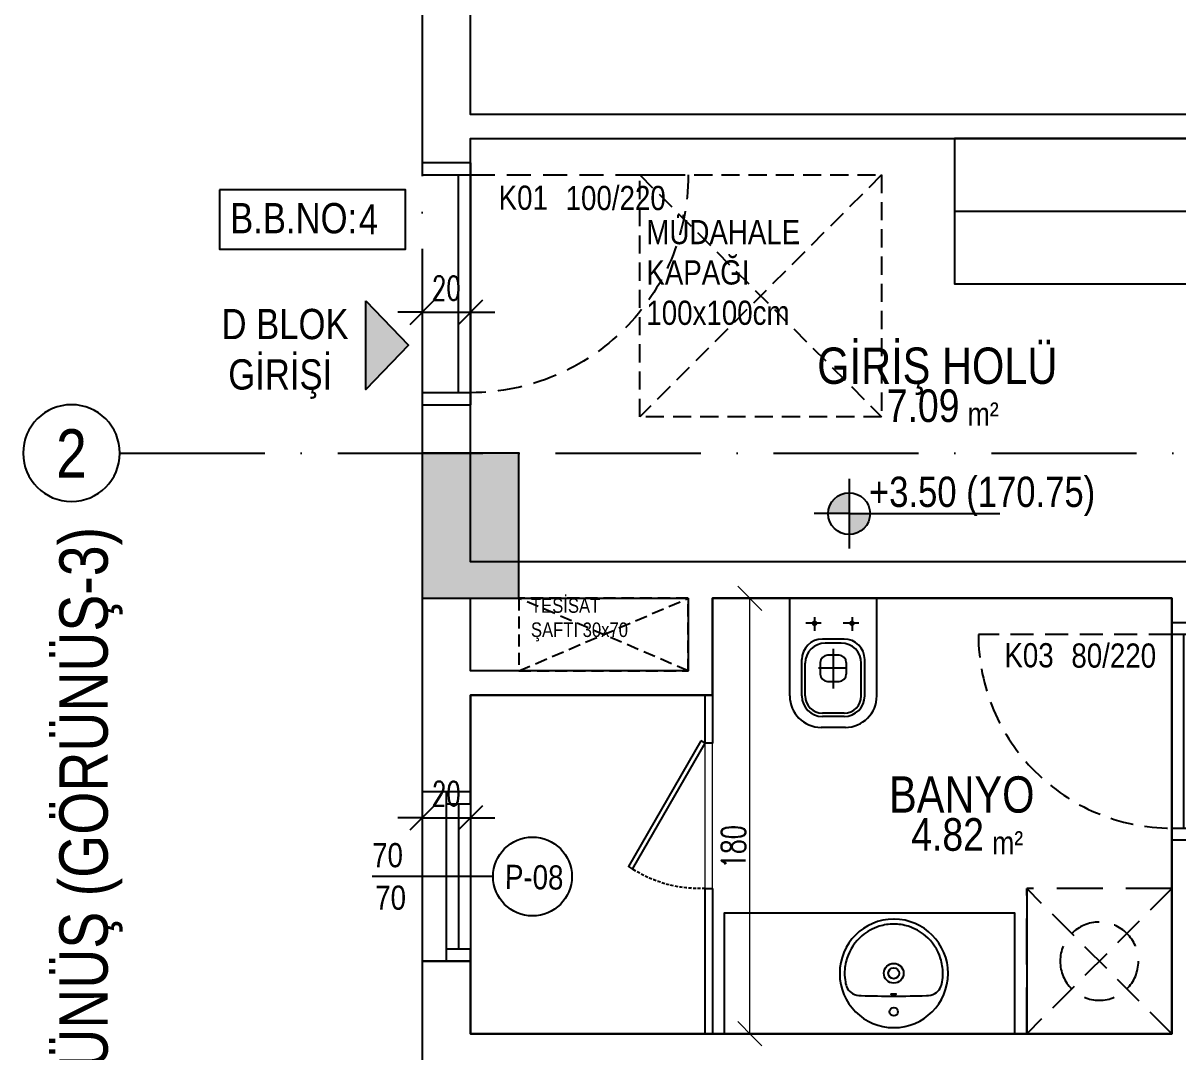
# Model space of a CAD drawing. Header units: millimetres. Extents: x 82776 to 137242, y 11666 to 27998.
# Drawn here: x 98864.1 to 99341.6, y 13625.9 to 14051.1 of the extents above; entities that cross this region are included whole.
import ezdxf
from ezdxf.enums import TextEntityAlignment as Align
from ezdxf.xclip import XClip

# ---------------------------------------------------------------- set-up
doc = ezdxf.new("R2010")
doc.units = ezdxf.units.MM
doc.header["$XCLIPFRAME"] = 0
for name, pattern in [('( Hidden )', [0.375, 0.25, -0.125]), ('ACAD_ISO10W100', [18, 12, -3, 0, -3]), ('GC5102G0200$0$HIDDEN', [9.524999999999995, 6.349999999999998, -3.174999999999998]), ('HIDDEN', [9.524999999999999, 6.349999999999999, -3.174999999999999])]:
    doc.linetypes.add(name, pattern=pattern)
doc.layers.add('0_IFC_Area', color=100, linetype='Continuous', plot=False)
for name, color, linetype in [('0_IFC_BB_No', 212, 'Continuous'), ('0_IFC_Dimension_Interior_Horizontal_50', 253, 'Continuous'), ('0_IFC_Door_Text', 11, 'Continuous'), ('0_IFC_Elevation_5', 252, 'Continuous'), ('0_IFC_Grid', 14, 'ACAD_ISO10W100'), ('0_IFC_Grid_Text_100', 14, 'Continuous'), ('0_IFC_Hatch_Structure', 251, 'Continuous'), ('0_IFC_Notation_Level_200', 160, 'Continuous'), ('0_IFC_Notation_Section_50', 10, 'Continuous'), ('0_IFC_Room_Text(No)_50', 12, 'Continuous'), ('0_IFC_Text_Explanation_200', 231, 'Continuous'), ('0_IFC_Text_Explanation_50', 231, 'Continuous'), ('0_IFC_Window_Text', 60, 'Continuous'), ('1_IFC_Concrete_Section', 50, 'Continuous'), ('1_IFC_Door', 83, 'Continuous'), ('2_IFC_Wall', 130, 'Continuous'), ('3_IFC_Window', 136, 'Continuous'), ('5_IFC_Mechanical_Shaft', 132, 'Continuous'), ('6_IFC_Furniture', 35, 'Continuous'), ('6_IFC_Furniture_WC', 64, 'Continuous'), ('6_IFC_Furniture_Wetspace', 64, 'Continuous')]:
    doc.layers.add(name, color=color, linetype=linetype)
doc.layers.add('0_IFC_Dimension_Interior_Vertical_50', color=253, linetype='Continuous', lineweight=0)
doc.styles.add('ARIAL-NARROW', font='ARIALN.TTF')
doc.styles.add('IFC_TEXT', font='ARIALN.TTF')
doc.styles.add('IFC_TEXT_DIM', font='romans.shx', dxfattribs={"width": 0.7})
doc.dimstyles.new('IFC_Dim50', dxfattribs={"dimtxt": 10, "dimasz": 10, "dimexe": 0.00125, "dimexo": 0.000625, "dimgap": 5, "dimtad": 1, "dimdec": 4, "dimrnd": 0.5, "dimzin": 9, "dimtxsty": 'IFC_TEXT_DIM', "dimblk": 'OBLIQUE', "dimcen": -2.5, "dimclrd": 256, "dimclre": 256, "dimclrt": 256, "dimazin": 0, "dimtfac": 1, "dimtdec": 4, "dimtix": 1, "dimtmove": 1, "dimatfit": 3, "dimfxl": 5, "dimfxlon": 1, "dimtfillclr": 256, "dimlwd": -1, "dimlwe": 5, "dimarcsym": 0})

# ---------------------------------------------------------------- blocks, each defined once
blk = doc.blocks.new('E-F_STR')
at = {"layer": '0_IFC_Hatch_Structure', "transparency": 33554687}
h = blk.add_hatch(dxfattribs=at)
h.set_pattern_fill('ANSI33', color=256, angle=89.99999999999999)
h.set_pattern_definition([(135, (-98472.60825975898, -14205.34248186204), (-4.490128060534577, -4.490128060534575), []), (135, (-98472.60825975898, -14200.85235186204), (-4.490128060534577, -4.490128060534575), [3.174999999999999, -1.587499999999999])])
h.paths.add_polyline_path([(1769.999999997933, 0), (1729.999999998399, 3.856258e-10), (1729.999999998967, 60.00000000038562), (1769.999999998967, 60)])
h.paths.add_polyline_path([(914.9999999983993, 40.00000000038562), (914.999999998472, 3.856258e-10), (854.999999998472, 9.658834e-10), (854.9999999983993, 40.00000000119871)])
h.paths.add_polyline_path([(0, 0), (39.99999999953434, 3.856258e-10), (39.99999999896682, 60.00000000038562), (-1.033186e-09, 60)])
h.paths.add_polyline_path([(0, 690), (39.99999999953434, 690.0000000003856), (39.99999999896682, 750.0000000003856), (-1.033186e-09, 750)])
h.paths.add_polyline_path([(0, 1170), (39.99999999953434, 1170.000000000385), (39.99999999896682, 1230.000000000386), (-1.033186e-09, 1230)])
h.paths.add_polyline_path([(855.0025000418536, 1189.99750009528), (855.0025000422319, 1229.99750009528), (915.0025000424648, 1229.997500094712), (915.0025000416208, 1189.997500094712)])
h.paths.add_polyline_path([(915.0000000250583, 750.000000088923), (915.0000000246654, 710.0000000889231), (855.0000000244326, 710.0000000894761), (855.0000000252913, 750.000000089476)])
h.paths.add_polyline_path([(1769.999999997933, 690), (1729.999999998399, 690.0000000003856), (1729.999999998967, 750.0000000003856), (1769.999999998967, 750)])
h.paths.add_polyline_path([(1769.999999997933, 1170), (1729.999999998399, 1170.000000000385), (1729.999999998967, 1230.000000000386), (1769.999999998967, 1230)])
at = {"layer": '1_IFC_Concrete_Section'}
blk.add_lwpolyline([(0, 690), (39.99999999953434, 690.0000000003856), (39.99999999896682, 750.0000000003856), (-1.033186e-09, 750)], close=True, dxfattribs=at)
blk = doc.blocks.new('E-F_K1_SAFT')
at = {"layer": '0_IFC_Elevation_5', "linetype": '( Hidden )', "ltscale": 30}
for points in [[(59.9999707716779, 305.0004542544484), (159.9999999559513, 205)], [(159.9999999559513, 305.0004542544484), (59.99999995595135, 205)]]:
    blk.add_lwpolyline(points, dxfattribs=at)
blk.add_lwpolyline([(59.99999995595135, 305.0004542544484), (159.9999999559513, 305.0004542544484), (159.9999999559513, 205), (59.99999995595135, 205)], close=True, dxfattribs=at)
at = {"layer": '5_IFC_Mechanical_Shaft', "linetype": '( Hidden )', "ltscale": 20, "transparency": 33554687}
blk.add_lwpolyline([(9.999999955529347, 100.0000000204236), (79.9999999563297, 100.0000000202308), (79.9999999563297, 130.0000000202308), (9.999999955529347, 130.0000000204236)], close=True, dxfattribs=at)
for points in [[(9.999999955529347, 100.0000000204236), (79.9999999563297, 130.0000000202308)], [(79.9999999563297, 100.0000000202308), (9.999999955529347, 130.0000000204236)]]:
    blk.add_lwpolyline(points, dxfattribs=at)
at = {"layer": '0_IFC_Elevation_5', "linetype": '( Hidden )', "ltscale": 30, "insert": (62.69948645734984, 286.3417870774865, -43681.60095214843), "char_height": 10, "attachment_point": 1, "rotation": 0.01424103809453122, "style": 'IFC_TEXT'}
blk.add_mtext_dynamic_manual_height_columns('MÜDAHALE KAPAĞI\\P100x100cm', width=100.4299185024903, gutter_width=12.5, heights=[0], dxfattribs=at)
at = {"layer": '0_IFC_Text_Explanation_50', "insert": (15.00001227237226, 130.0000000204236), "char_height": 5.999999999999998, "attachment_point": 1, "rotation": 359.9797424267945, "style": 'IFC_TEXT'}
blk.add_mtext_dynamic_manual_height_columns('\\pxql;TESİSAT \\P\\pq*;ŞAFTI 30x70', width=93.3310443196096, gutter_width=12.5, heights=[0], dxfattribs=at)
blk = doc.blocks.new('E-F_KESIT YERLERI')
at = {"layer": '0_IFC_Notation_Section_50', "transparency": 33554687, "insert": (-1266.35625851553, 335.2800385198607), "char_height": 20, "attachment_point": 1, "rotation": 89.99999999999474, "style": 'IFC_TEXT'}
blk.add_mtext_dynamic_manual_height_columns('ARKA GÖRÜNÜŞ (GÖRÜNÜŞ-3)', width=439.5235451016922, gutter_width=12.5, heights=[0], dxfattribs=at)
blk = doc.blocks.new('*U353')
at = {"layer": '0_IFC_Hatch_Structure'}
blk.add_lwpolyline([(0, 0), (100, 0)], dxfattribs=at)
at = {"layer": '1_IFC_Door', "extrusion": (1.1935997e-08, 2.36734716e-08, 0.9999999999999998)}
blk.add_lwpolyline([(5.000000000012651, 20.0000000000682), (5, 0), (0, 0), (1.26509e-11, 20.00000000006821)], close=True, dxfattribs=at)
for points in [[(95.00000000000001, 0), (95.00000000001266, 20.00000000006821), (100.0000000000126, 20.00000000006821), (100, 0), (95.00000000000001, 0)], [(95.00000000000001, 5.000000000000001), (5.000000000000001, 5.000000000000001), (5, 0), (95.00000000000001, 0)]]:
    blk.add_lwpolyline(points, dxfattribs=at)
at = {"layer": '1_IFC_Door', "linetype": '( Hidden )', "ltscale": 40, "extrusion": (1.1935997e-08, 2.36734716e-08, 0.9999999999999998)}
blk.add_lwpolyline([(5, 0), (5.000000000036354, -90.00000000001458)], dxfattribs=at)
blk.add_arc((5.000000000008211, -1.29405e-11, -0.0012974545411258), 90.00000000000006, 270, 0, dxfattribs=at)
blk = doc.blocks.new('*U1504')
at = {"layer": '0_IFC_Hatch_Structure'}
blk.add_lwpolyline([(0, 0), (-90, 0)], dxfattribs=at)
at = {"layer": '1_IFC_Door', "linetype": 'GC5102G0200$0$HIDDEN', "ltscale": 1.5}
blk.add_lwpolyline([(-5, 0), (-5, 80)], dxfattribs=at)
at = {"layer": '1_IFC_Door'}
for points in [[(-85, 0), (-85, -10), (-90, -10), (-90, 0), (-85, 0)], [(-85, -5), (-5, -5), (-5, 0), (-85, 0)]]:
    blk.add_lwpolyline(points, dxfattribs=at)
blk.add_lwpolyline([(-5, -10), (-5, 0), (0, 0), (0, -10)], close=True, dxfattribs=at)
at = {"layer": '1_IFC_Door', "linetype": 'GC5102G0200$0$HIDDEN', "ltscale": 1.5}
blk.add_arc((-5, 0), 80, 90, 180, dxfattribs=at)
blk = doc.blocks.new('*U346')
blk.add_wipeout([(6.249720740925113e-09, 125.04179601463838), (1.8393109257885953e-09, -14.958204015433651), (100.0000000018102, -14.958204022152131), (100.00000000624969, 125.04179602693148)]).dxf.layer = '6_IFC_Furniture_WC'
at = {"layer": '6_IFC_Furniture_WC', "color": 252, "lineweight": 0, "true_color": 0x939598}
blk.add_lwpolyline([(100.0000000018101, -14.95820400313276), (1.8393109e-09, -14.95820401542912), (6.2460032e-09, 125.0417960146426), (100.000000006246, 125.0417960269389)], close=True, dxfattribs=at)
at = {"layer": '6_IFC_Furniture_WC'}
for points in [[(100.0000000003055, 65.00000001260196), (99.99999999438619, 125.041796026677), (96.99999999507014, 125.0417960267789), (97.00000000066935, 65.00000001239823)], [(95.2679491931485, 4.000000012540112), (65.2679491931485, 55.96152423960666), (67.00000000243014, 56.96152424046522), (97.00000000065481, 5.000000012394593)], [(100.0000000018101, -14.95820400313276), (99.99999999997085, 5.000000012296368), (97.00000000065481, 5.000000012398231), (97.00000000217398, -14.95820400333648)]]:
    blk.add_lwpolyline(points, close=True, dxfattribs=at)
at = {"layer": '6_IFC_Furniture_WC', "color": 252, "lineweight": 0, "true_color": 0x939598}
blk.add_lwpolyline([(97.0000000004277, 65.00000001241509), (97.0000000004277, 5.0000000123473)], dxfattribs=at)
at = {"layer": '6_IFC_Furniture_WC', "linetype": '( Hidden )', "ltscale": 5}
blk.add_arc((94.60040865071637, 13.95539684855248), 51.10097406901186, 87.30852421577877, 122.6914757824063, dxfattribs=at)
blk = doc.blocks.new('*U347')
blk.add_wipeout([(-50, 0), (-50, -49.99999999999994), (70.0000000182918, -49.99999999999994), (70.0000000182918, 0)]).dxf.layer = '6_IFC_Furniture_WC'
at = {"layer": '6_IFC_Furniture_WC'}
blk.add_lwpolyline([(-50, 0), (70.00000001829189, 0), (70.00000001829189, -50), (-50, -50)], close=True, dxfattribs=at)
blk.add_wipeout([(22.35309003443928, -24.93939379509542), (21.92266916384735, -29.310936145991683), (20.647936849334453, -33.51458957816914), (18.577849137247853, -37.388912940485305), (15.791907667909996, -40.785112990680275), (12.397106418127514, -43.57275879422062), (8.523822601556905, -45.64479091940906), (4.320809536743001, -46.921633050811515), (-0.05051621845609655, -47.35424811464283), (-4.42503301576421, -46.92547419551357), (-8.631765117865767, -45.651249213493315), (-12.508947168578773, -43.580572119090334), (-15.907486304323285, -40.79306857174385), (-18.696695359753658, -37.39592902077432), (-20.769318302071355, -33.51978681200092), (-22.04565464634948, -29.3136948230008), (-22.47662425191613, -24.939393795095384), (-22.04565464634948, -20.56509276719001), (-20.769318302071355, -16.359000778189895), (-18.696695359753658, -12.4828585694165), (-15.907486304323285, -9.085719018446973), (-12.508947168578773, -6.298215471100491), (-8.631765117865767, -4.227538376697495), (-4.42503301576421, -2.953313394677238), (-0.05051621845609655, -2.5245394755479964), (4.320809536743001, -2.957154539379289), (8.523822601556905, -4.23399667078175), (12.397106418127514, -6.306028795970192), (15.791907667909996, -9.093674599510528), (18.577849137247853, -12.489874649705527), (20.647936849334453, -16.36419801202168), (21.92266916384735, -20.567851444199142)])
at = {"layer": '6_IFC_Furniture_WC', "transparency": 33554687}
for centre, radius in [((-6.103888154e-06, -9.10361022874713), 1.75), ((0, -25), 4.08755104065012), ((0, -25), 2.249884033205104)]:
    blk.add_circle(centre, radius, dxfattribs=at)
for centre, radius, start, end in [((-0.0617671087384224, -24.93939379509539), 22.41485714317771, 270.1580577148344, 269.7844243137688), ((-11.41162093356252, -22.60291680321097), 8.667364192357457, 154.5113809108415, 172.0909011969939), ((-14.23754562623799, -21.68634513672441), 5.735243178501049, 118.7613743703714, 150.6250131519789), ((-13.4646371230483, -23.08111577294767), 7.329840366013145, 90.36626391832459, 118.8117457547745), ((1.99051350262016, -572.4347107717767), 556.8990866139812, 90.20479245256892, 91.5951080411209), ((-1.990525710396468, -572.4347107717767), 556.8990866139812, 88.4048919588791, 89.79520754743109), ((13.464624915272, -23.08111577294767), 7.329840366013145, 61.18825424522551, 89.6337360816754), ((14.23753341846168, -21.68634513672441), 5.735243178501049, 29.37498684802107, 61.2386256296286), ((11.41160872578621, -22.60291680321097), 8.667364192357457, 7.909098803006031, 25.48861908915849), ((-0.03574204351753, -25.02371843252331), 20.28522542238864, 169.7390283228477, 180.2051749989432), ((0.0357298357412219, -25.02371843252331), 20.28522542238864, 359.7948250010568, 10.26097167715229), ((0.0743131972849369, -24.97657489404082), 20.39533514909114, 180.1324384998002, 197.4866871075289), ((-0.074325405061245, -24.97657489404082), 20.39533514909114, 342.5133128924711, 359.8675615001997), ((-0.0764631656929851, -25.05011850502342), 20.22944320198029, 197.4163355670351, 229.8264188069182), ((0.076450957916677, -25.05011850502342), 20.22944320198029, 310.1735811930818, 342.5836644329649), ((0.0165648991242051, -24.98394894879311), 20.34003566518931, 229.7464308318606, 252.6938442626355), ((-0.0165771069005132, -24.98394894879311), 20.34003566518931, 287.3061557373645, 310.2535691681394), ((0.0097500076517463, -25.05453406181187), 20.27062392483157, 252.6528848857011, 269.9724241773878), ((-0.0097622154280543, -25.05453406181187), 20.27062392483157, 270.0275758226122, 287.3471151142989)]:
    blk.add_arc(centre, radius, start, end, dxfattribs=at)
blk.add_ellipse((-0.0051422119140625, -16.36366271972656), major_axis=(-1.194863891601471, 0), ratio=0.1335011397762071, dxfattribs=at)
blk = doc.blocks.new('IFC_KLOZET')
blk.add_wipeout([(-18.00000001676412, 1.1368683772161603e-13), (18.0000000167638, 1.1368683772161603e-13), (18.0000000167638, -40.35066901128777), (18.00000002793754, -40.35066901128777), (17.95109845348605, -41.26678979272005), (17.901534672537217, -41.80562092652034), (17.595281568151925, -43.49941211996096), (16.509680735746855, -46.27619731116898), (15.178940692162485, -48.37979400387151), (14.466019824586988, -49.212214567955954), (14.192388183362638, -49.54305716671132), (12.920853656049477, -50.63602795963768), (12.189951411664897, -51.17534643816576), (11.50423681873964, -51.59559408066204), (10.02465351267451, -52.33396605432004), (8.684583071500876, -52.80021188546864), (7.643587531955228, -53.06747352280227), (6.849988898165909, -53.21558831620948), (6.194472552705115, -53.290867428023134), (5.313169028321597, -53.346896355295755), (-5.000000027940162, -53.350669011285845), (-6.458690194608753, -53.25735465362186), (-7.802039567906526, -53.02527796434463), (-9.492293207945071, -52.5281662219047), (-9.983191968814964, -52.33526489508628), (-10.977691660042744, -51.86968077971535), (-11.973018469284586, -51.281681481003886), (-13.436692413564685, -50.15020338936477), (-13.706881484574883, -49.95712098491792), (-14.201118257426302, -49.481803388141955), (-15.06010563415268, -48.49611067153187), (-15.974695597323315, -47.21616457333303), (-17.03403965279663, -45.04334704502467), (-17.497259500150342, -43.66800209852952), (-17.75672135692703, -42.48897659852921), (-17.898639616041688, -41.266903804560464), (-18.00000002793786, -40.35066901128777)]).dxf.layer = '6_IFC_Furniture_WC'
at = {"layer": '6_IFC_Furniture_WC'}
for p, q in [((-18.00000001676426, -40.35066901128766), (-18.00000001676426, 0)), ((18.00000001676335, -40.35066901128766), (18.00000001676335, 0)), ((-7.75000001303897, -7.805328804533928), (-7.75000001303897, -13.51606520479572)), ((7.750000013038061, -7.805328804533928), (7.750000013038061, -13.51606520479572)), ((-4.995618062094308, -10.35066900663105), (-11.35160117410169, -10.35066900663105)), ((10.50438187085046, -10.35066900663105), (4.148398851975343, -10.35066900663105)), ((4.500000039115093, -16.85066900681704), (-4.499999945983745, -16.85066900681704)), ((3.30000002868428, -18.53218775941059), (-3.30000002868519, -18.53218775941059)), ((2.38420520909085, -23.54709500214131), (-2.38420520909176, -23.54709500214131)), ((5.122269613e-07, -20.91269496018094), (5.122269613e-07, -37.32007490471051)), ((-12.99999994225845, -40.35066901128766), (-12.99999994225845, -25.35066900895936)), ((-11.59999999217734, -40.35066901128766), (-11.59999999217734, -26.8321877578278)), ((-5.384205235168792, -26.54709500493527), (-5.384205235168792, -31.34709500586633)), ((5.384205235167883, -26.54709500493527), (5.384205235167883, -31.34709500586633)), ((11.59999999217643, -40.35066901128766), (11.59999999217643, -26.8321877578278)), ((13.0000000353898, -40.35066901128766), (13.0000000353898, -25.35066900895936)), ((5.457033449783466, -28.94709500251384), (-6.135586602613784, -28.94709500251384)), ((-2.38420520909176, -34.34709500288636), (2.38420520909085, -34.34709500288636)), ((4.500000039115093, -47.45066901091513), (-4.499999945983745, -47.45066901091513)), ((4.500000039115093, -48.85066900756283), (-4.499999945983745, -48.85066900756283)), ((5.000000027939222, -53.35066901175378), (-5.000000027940131, -53.35066901175378))]:
    blk.add_line(p, q, dxfattribs=at)
blk.add_lwpolyline([(18.00000001676335, 0), (-18.00000001676426, 0)], dxfattribs=at)
for centre in [(-7.75000001303897, -10.35066900663105), (7.750000013038061, -10.35066900663105)]:
    blk.add_circle(centre, 0.7499999999998589, dxfattribs=at)
for centre, radius, start, end in [((-7.75000001303897, -10.35066900663105), 0.7499999999998589, 90, 270), ((-7.75000001303897, -10.35066900663105), 0.7499999999998589, 270, 90), ((7.750000013038061, -10.35066900663105), 0.7499999999998589, 90, 270), ((7.750000013038061, -10.35066900663105), 0.7499999999998589, 270, 90), ((-4.499999945983745, -25.35066900895936), 8.499999999998398, 90, 180), ((-3.30000002868519, -26.8321877578278), 8.299999999998436, 90, 180), ((3.30000002868428, -26.8321877578278), 8.299999999998436, 0, 90), ((4.500000039115093, -25.35066900895936), 8.499999999998398, 0, 90), ((-2.38420520909176, -26.54709500493527), 2.999999999999435, 90, 180), ((2.38420520909085, -26.54709500493527), 2.999999999999435, 0, 90), ((-2.38420520909176, -31.34709500586633), 2.999999999999435, 180, 270), ((2.38420520909085, -31.34709500586633), 2.999999999999435, 270, 0), ((-5.000000027940131, -40.35066901128766), 12.99999999999755, 180, 270), ((-4.499999945983745, -40.35066901128766), 8.499999999998398, 180, 270), ((-4.499999945983745, -40.35066901128766), 7.099999999998663, 180, 270), ((4.500000039115093, -40.35066901128766), 8.499999999998398, 270, 0), ((4.500000039115093, -40.35066901128766), 7.099999999998663, 270, 0), ((5.000000027939222, -40.35066901128766), 12.99999999999755, 270, 0)]:
    blk.add_arc(centre, radius, start, end, dxfattribs=at)
blk = doc.blocks.new('IFC_CAMASIR MAKINESI')
blk.add_wipeout([(30.00000000000273, 29.999999999997655), (30.00000000000273, -30.000000000008637), (-30.00000000000399, -30.000000000008637), (-30.00000000000399, 30.000000000003197)]).dxf.layer = '6_IFC_Furniture_Wetspace'
at = {"layer": '6_IFC_Furniture_WC', "linetype": 'HIDDEN', "ltscale": 3}
for p, q in [((-30.00000000000364, -30.00000000000318), (-30.00000000000364, 30.00000000000318)), ((-30.00000000000364, 30.00000000000318), (30.00000000000273, 30.00000000000318)), ((30.00000000000273, 29.99999999999727), (30.00000000000273, -30.00000000000864)), ((-30.00000000000364, -30.00000000000318), (30.00000000000273, -30.00000000000318))]:
    blk.add_line(p, q, dxfattribs=at)
at = {"layer": '6_IFC_Furniture_WC', "linetype": 'HIDDEN', "ltscale": 2}
for p, q in [((-30.00000000000364, 30.00000000000318), (30.00000000000273, -30.00000000000318)), ((30.00000000000273, 30.00000000000318), (-30.00000000000364, -30.00000000000318))]:
    blk.add_line(p, q, dxfattribs=at)
at = {"layer": '6_IFC_Furniture_WC'}
blk.add_line((30.00000000000273, -30.00000000000318), (-30.00000000000364, -30.00000000000318), dxfattribs=at)
at = {"layer": '6_IFC_Furniture_WC', "linetype": 'HIDDEN', "ltscale": 2}
blk.add_circle((0, 0), 16.16999173676413, dxfattribs=at)
blk = doc.blocks.new('*U171')
blk.add_wipeout([(0, -3.410605131648481e-13), (209.8143281519877, -8.526512829121202e-13), (209.8143281519877, -60.0000000000004), (5.5516997434779114e-05, -59.99999999999997)]).dxf.layer = '6_IFC_Furniture'
at = {"layer": '6_IFC_Furniture', "transparency": 33554687}
blk.add_lwpolyline([(209.8143281519879, -4.135e-13), (209.8143281519879, -60.00000000000041), (5.55169972358e-05, -60), (0, 0)], close=True, dxfattribs=at)
blk.add_lwpolyline([(2.77584986179e-05, -30), (209.8143281519879, -30.00000000000041)], dxfattribs=at)
blk = doc.blocks.new('E_K1_PLAN')
at = {"layer": '2_IFC_Wall'}
blk.add_lwpolyline([(109.9999999563297, 690.0000000022264), (109.9999999563297, 660.0000000224572), (20, 660.0000000224572), (20, 690.0000000022264)], close=True, dxfattribs=at)
at = {"xscale": -1}
for name, p, rotation in [('*U171', (220.1856718480121, 820.0000000022264), 180), ('*U346', (19.99999999877764, 635.0417960168652), 180), ('IFC_CAMASIR MAKINESI', (280.0000000116561, 539.9999999905795), 270)]:
    blk.add_blockref(name, p, dxfattribs=dict(at, rotation=rotation))
at = {"transparency": 33554687, "xscale": -1.00000000000001, "rotation": 90}
blk.add_blockref('*U353', (19.99999999998545, 869.958148362417, 1.2711836855e-06), dxfattribs=at)
blk.add_blockref('IFC_KLOZET', (169.9999999563297, 689.9999999901138))
at = {"transparency": 33554687, "rotation": 90}
blk.add_blockref('*U1504', (310, 680.0000000022264), dxfattribs=at)
at = {"rotation": 180}
blk.add_blockref('*U347', (195.0000000233121, 510.0000000022264), dxfattribs=at)
at = {"layer": '2_IFC_Wall'}
for points in [[(914.9999999550345, -0.0002469792470947), (1054.999999999505, 3.856258e-10), (1054.999999999505, 1230.000000002226), (0, 1230.000000002226), (-4.44852049e-08, 870.0000000022138)], [(440, 820.0000000003855), (440, 890.0000000022266), (20, 890.0000000022266), (20, 1210.000000002226), (1034.999999999505, 1210.000000002226), (1034.999999999505, 720.0000000003856), (440, 720.0000000003856), (440, 730.0000000003856)], [(20, 870.0000000022264), (20, 880.0000000022263), (430, 880.0000000022263), (430, 820.0000000003855)], [(-1.45519e-11, 769.9581483624115), (0, 3.856258e-10), (854.9999999550346, 3.856258e-10)], [(320, 680.0000000022264), (320, 705.0000000022264), (20, 705.0000000022264), (19.99999999998545, 769.9581483624115)], [(310, 590.0000000022264), (310, 510.0000000022264), (20, 510.0000000022264), (20, 650.0000000224572), (119.9999999563297, 650.0000000224572), (119.9999999563297, 690.0000000022264), (310, 690.0000000022264), (310, 680.0000000022264)]]:
    blk.add_lwpolyline(points, dxfattribs=at)
blk = doc.blocks.new('0_IFC_DOOR_TAG_50')
at = {"layer": '0_IFC_Door_Text', "style": 'IFC_TEXT'}
for tag, p in [('DOOR_TYPE', (0, 0)), ('DOOR_SIZE', (27.70349067652205, 0))]:
    blk.add_attdef(tag, p, '', height=10, dxfattribs=at)
blk = doc.blocks.new('E_K1_KAPI POZU')
at = {"transparency": 33554687}
ref = blk.add_blockref('0_IFC_DOOR_TAG_50', (-848.3759059656295, 860.4369378855243), dxfattribs=dict(at, xscale=-1, rotation=180))
ref.add_attrib('DOOR_TYPE', 'K01', (-848.3759059656295, 850.5665422512011), dxfattribs={"layer": '0_IFC_Door_Text', "height": 10, "style": 'IFC_TEXT'})
ref.add_attrib('DOOR_SIZE', '100/220', (-820.672415289271, 850.4369378855243), dxfattribs={"layer": '0_IFC_Door_Text', "height": 10, "style": 'IFC_TEXT'})
ref = blk.add_blockref('0_IFC_DOOR_TAG_50', (-430.5149620964075, 748.5622162781438), dxfattribs=dict(at, xscale=-1, rotation=180))
ref.add_attrib('DOOR_TYPE', 'K02', (-430.5149620964075, 738.6918206438203), dxfattribs={"layer": '0_IFC_Door_Text', "height": 10, "style": 'IFC_TEXT'})
ref.add_attrib('DOOR_SIZE', '90/220', (-402.8114714200492, 738.5622162781438), dxfattribs={"layer": '0_IFC_Door_Text', "height": 10, "style": 'IFC_TEXT'})
ref = blk.add_blockref('0_IFC_DOOR_TAG_50', (-639.2490991905942, 671.3171514136902), dxfattribs=dict(at, xscale=-1, rotation=180))
ref.add_attrib('DOOR_TYPE', 'K03', (-639.2490991905942, 661.4467557793668), dxfattribs={"layer": '0_IFC_Door_Text', "height": 10, "style": 'IFC_TEXT'})
ref.add_attrib('DOOR_SIZE', '80/220', (-611.5456085142359, 661.3171514136902), dxfattribs={"layer": '0_IFC_Door_Text', "height": 10, "style": 'IFC_TEXT'})
ref = blk.add_blockref('0_IFC_DOOR_TAG_50', (-431.2609538182733, 631.1643930952122), dxfattribs=dict(at, xscale=-1, rotation=180))
ref.add_attrib('DOOR_TYPE', 'K02', (-431.2609538182733, 621.2939974608889), dxfattribs={"layer": '0_IFC_Door_Text', "height": 10, "style": 'IFC_TEXT'})
ref.add_attrib('DOOR_SIZE', '90/220', (-403.5574631419149, 621.1643930952122), dxfattribs={"layer": '0_IFC_Door_Text', "height": 10, "style": 'IFC_TEXT'})
ref = blk.add_blockref('0_IFC_DOOR_TAG_50', (-636.9291156307444, 420.8602070943743), dxfattribs=dict(at, xscale=-1, rotation=180))
ref.add_attrib('DOOR_TYPE', 'K02', (-636.9291156307444, 410.9898114600509), dxfattribs={"layer": '0_IFC_Door_Text', "height": 10, "style": 'IFC_TEXT'})
ref.add_attrib('DOOR_SIZE', '90/220', (-609.2256249543861, 410.8602070943743), dxfattribs={"layer": '0_IFC_Door_Text', "height": 10, "style": 'IFC_TEXT'})
ref = blk.add_blockref('0_IFC_DOOR_TAG_50', (-431.1612106882676, 420.8602070943743), dxfattribs=dict(at, xscale=-1, rotation=180))
ref.add_attrib('DOOR_TYPE', 'K02', (-431.1612106882676, 410.9898114600509), dxfattribs={"layer": '0_IFC_Door_Text', "height": 10, "style": 'IFC_TEXT'})
ref.add_attrib('DOOR_SIZE', '90/220', (-403.4577200119092, 410.8602070943743), dxfattribs={"layer": '0_IFC_Door_Text', "height": 10, "style": 'IFC_TEXT'})
ref = blk.add_blockref('0_IFC_DOOR_TAG_50', (-476.1534896923258, 187.6496124252153), dxfattribs=dict(at, xscale=-1, rotation=180))
ref.add_attrib('DOOR_TYPE', 'K03', (-476.1534896923258, 177.7792167908919), dxfattribs={"layer": '0_IFC_Door_Text', "height": 10, "style": 'IFC_TEXT'})
ref.add_attrib('DOOR_SIZE', '80/220', (-448.4499990159674, 177.6496124252153), dxfattribs={"layer": '0_IFC_Door_Text', "height": 10, "style": 'IFC_TEXT'})
blk = doc.blocks.new('0_IFC_ROOM_TEXT_50')
at = {"layer": '0_IFC_Room_Text(No)_50', "insert": (13.22331008534548, -40.01630319140645), "char_height": 9.625, "attachment_point": 1, "style": 'IFC_TEXT'}
blk.add_mtext_dynamic_manual_height_columns('m²', width=16.69487349254196, gutter_width=6.875, heights=[0], dxfattribs=at)
at = {"layer": '0_IFC_Room_Text(No)_50', "style": 'IFC_TEXT'}
blk.add_attdef('ROOM_NUMBER', text='', height=7.700000000000001, dxfattribs=at).set_placement((0.6849643504997402, -10.73308384955157), align=Align.CENTER)
blk.add_attdef('ROOM_NAME', text='', height=13.475, dxfattribs=at).set_placement((0.6849643504997402, -24.84347337585382), align=Align.MIDDLE_CENTER)
blk.add_attdef('AREA', text='', height=13.475, dxfattribs=at).set_placement((9.849994887520786, -49.66181076269027), align=Align.RIGHT)
at = {"layer": '0_IFC_Text_Explanation_50', "style": 'IFC_TEXT', "flags": 1}
for tag, p in [('DÖŞEME:', (-41.0869077197376, -64.38477755741962)), ('DUVAR:', (-41.0869077197376, -75.47867937905733)), ('TAVAN:', (-41.0869077197376, -86.74387982443045))]:
    blk.add_attdef(tag, p, '', height=7.700000000000001, dxfattribs=at)
blk = doc.blocks.new('E_K1_ALAN')
at = {"layer": '0_IFC_Area'}
for points in [[(-800.0000000446307, 870.0000000016025), (-800.0000000453875, 1149.999999999114), (-780.0000000433647, 1149.999999999303), (-780.0000000437576, 1190.000000001144), (34.99999995586404, 1189.999999981564), (34.99999995567487, 1169.997500116533), (95.00249999870721, 1169.997500117282), (95.00249999912921, 1190.000000001144), (214.9999999589781, 1190.000000001144), (215.0000000000291, 699.9999999993033), (94.99999998185376, 699.9999999993033), (94.9999999821448, 730.0000001101052), (34.99999998237763, 730.0000001106582), (34.99999998173735, 699.9999999967822), (-379.9999999994761, 699.9999999993033), (-379.9999999994761, 870.000000000684)], [(-389.9999999994761, 685.0000000011441), (-780.0000000435248, 685.0000000011441), (-780.0000000439467, 730.0000000215676), (-800.0000000439467, 730.000000021375), (-799.9999999994761, 860.0000000011441), (-389.9999999994761, 860.0000000011441)], [(-509.9999999994761, 670.0000000011441), (-700.0000000431464, 670.0000000011441), (-700.0000000431464, 630.000000037935), (-799.9999999822612, 630.000000031212), (-799.9999999994761, 490.0000000011405), (-509.9999999994761, 490.0000000011405)]]:
    blk.add_lwpolyline(points, close=True, dxfattribs=at)
ref = blk.add_blockref('0_IFC_ROOM_TEXT_50', (-607.6723264345928, 790.9677420556545))
ref.add_attrib('ROOM_NAME', 'GİRİŞ HOLÜ', dxfattribs={"layer": '0_IFC_Room_Text(No)_50', "height": 14.99999999999999, "style": 'IFC_TEXT'}).set_placement((-606.9873620841681, 766.1242686808109), align=Align.MIDDLE_CENTER)
ref.add_attrib('AREA', '7.09', dxfattribs={"layer": '0_IFC_Room_Text(No)_50', "height": 13.47499999999999, "style": 'IFC_TEXT'}).set_placement((-597.8223315469949, 742.8695018878205), align=Align.RIGHT)
ref = blk.add_blockref('0_IFC_ROOM_TEXT_50', (-597.5585082804319, 613.7384327221516))
ref.add_attrib('ROOM_NAME', 'BANYO', dxfattribs={"layer": '0_IFC_Room_Text(No)_50', "height": 14.99999999999999, "style": 'IFC_TEXT'}).set_placement((-596.8735439300071, 588.894959347308), align=Align.MIDDLE_CENTER)
ref.add_attrib('AREA', '4.82', dxfattribs={"layer": '0_IFC_Room_Text(No)_50', "height": 13.47499999999999, "style": 'IFC_TEXT'}).set_placement((-587.7085133928339, 565.6401925543177), align=Align.RIGHT)
blk = doc.blocks.new('_Oblique')
at = {"color": 0, "linetype": 'ByBlock', "lineweight": -2}
blk.add_line((-0.5, -0.5), (0.5, 0.5), dxfattribs=at)
blk = doc.blocks.new('*D3460')
at = {"layer": '0_IFC_Dimension_Interior_Horizontal_50', "transparency": 16777216}
for p, q in [((-5.56319719e-08, -630.7301081839705), (-10.00000005563197, -630.7301081839705)), ((-5.56319719e-08, -630.7301081839705), (19.99999986686453, -630.7301081839705)), ((19.99999986686453, -630.7301081839705), (29.99999986686453, -630.7301081839705))]:
    blk.add_line(p, q, dxfattribs=at)
at = {"layer": '0_IFC_Dimension_Interior_Horizontal_50', "lineweight": 5, "transparency": 16777216}
for p, q in [((-5.56319719e-08, -630.7301081839705), (-5.56319719e-08, -630.7288581839705)), ((19.99999986686453, -630.7301081839705), (19.99999986686453, -630.7288581839705))]:
    blk.add_line(p, q, dxfattribs=at)
at = {"layer": 'Defpoints', "color": 0, "transparency": 16777216}
for p in [(-5.56319719e-08, -630.7301081839705), (19.99999986686453, -630.7301081839705), (19.99999986686453, -630.7301081839705)]:
    blk.add_point(p, dxfattribs=at)
at = {"layer": '0_IFC_Dimension_Interior_Horizontal_50', "transparency": 16777216, "xscale": 10, "yscale": 10, "zscale": 10}
blk.add_blockref('_Oblique', (-5.56319719e-08, -630.7301081839705), dxfattribs=at)
at = {"layer": '0_IFC_Dimension_Interior_Horizontal_50', "transparency": 16777216, "xscale": 10, "yscale": 10, "zscale": 10, "rotation": 180}
blk.add_blockref('_Oblique', (19.99999986686453, -630.7301081839705), dxfattribs=at)
at = {"layer": '0_IFC_Dimension_Interior_Horizontal_50', "transparency": 16777216, "insert": (9.999999905616278, -620.7301081839704), "char_height": 10, "attachment_point": 5, "style": 'IFC_TEXT_DIM'}
blk.add_mtext('20', dxfattribs=at)
blk = doc.blocks.new('*D3472')
at = {"layer": '0_IFC_Dimension_Interior_Horizontal_50', "transparency": 16777216}
for p, q in [((-1.63709046e-08, -421.8083276410052), (-10.0000000163709, -421.8083276410052)), ((-1.63709046e-08, -421.8083276410052), (19.99999990612559, -421.8083276410052)), ((19.99999990612559, -421.8083276410052), (29.9999999061256, -421.8083276410052))]:
    blk.add_line(p, q, dxfattribs=at)
at = {"layer": '0_IFC_Dimension_Interior_Horizontal_50', "lineweight": 5, "transparency": 16777216}
for p, q in [((-1.63709046e-08, -421.8083276410052), (-1.63709046e-08, -421.8070776410051)), ((19.99999990612559, -421.8083276410052), (19.99999990612559, -421.8070776410051))]:
    blk.add_line(p, q, dxfattribs=at)
at = {"layer": 'Defpoints', "color": 0, "transparency": 16777216}
for p in [(-1.63709046e-08, -421.8083276410052), (19.99999990612559, -421.8083276410052), (19.99999990612559, -421.8083276410052)]:
    blk.add_point(p, dxfattribs=at)
at = {"layer": '0_IFC_Dimension_Interior_Horizontal_50', "transparency": 16777216, "xscale": 10, "yscale": 10, "zscale": 10}
blk.add_blockref('_Oblique', (-1.63709046e-08, -421.8083276410052), dxfattribs=at)
at = {"layer": '0_IFC_Dimension_Interior_Horizontal_50', "transparency": 16777216, "xscale": 10, "yscale": 10, "zscale": 10, "rotation": 180}
blk.add_blockref('_Oblique', (19.99999990612559, -421.8083276410052), dxfattribs=at)
at = {"layer": '0_IFC_Dimension_Interior_Horizontal_50', "transparency": 16777216, "insert": (9.999999944877345, -411.8083276410052), "char_height": 10, "attachment_point": 5, "style": 'IFC_TEXT_DIM'}
blk.add_mtext('20', dxfattribs=at)
blk = doc.blocks.new('*D3527')
at = {"layer": '0_IFC_Dimension_Interior_Vertical_50', "lineweight": 5, "transparency": 16777216}
for p, q in [((135.5172685807629, -539.9999999996364), (135.5185185807629, -539.9999999996364)), ((135.517268580763, -719.99999999964), (135.518518580763, -719.99999999964))]:
    blk.add_line(p, q, dxfattribs=at)
at = {"layer": '0_IFC_Dimension_Interior_Vertical_50', "transparency": 16777216}
blk.add_line((135.517268580763, -719.99999999964), (135.5172685807629, -539.9999999996364), dxfattribs=at)
at = {"layer": 'Defpoints', "color": 0, "transparency": 16777216}
for p in [(135.5172685802391, -539.9999999996364), (135.5172685807629, -539.9999999996364), (135.5172685802391, -719.99999999964)]:
    blk.add_point(p, dxfattribs=at)
at = {"layer": '0_IFC_Dimension_Interior_Vertical_50', "transparency": 16777216, "xscale": 10, "yscale": 10, "zscale": 10}
for p, rotation in [((135.5172685807629, -539.9999999996364), 90), ((135.517268580763, -719.99999999964), 270)]:
    blk.add_blockref('_Oblique', p, dxfattribs=dict(at, rotation=rotation))
at = {"layer": '0_IFC_Dimension_Interior_Vertical_50', "transparency": 16777216, "insert": (128.7152034889732, -642.6758197807685), "char_height": 10, "attachment_point": 5, "rotation": 90, "style": 'IFC_TEXT_DIM'}
blk.add_mtext('180', dxfattribs=at)
blk = doc.blocks.new('0_IFC_AXIS_TEXT_100')
at = {"layer": '0_IFC_Grid_Text_100'}
blk.add_circle((0, 1000), 1000, dxfattribs=at)
at = {"layer": '0_IFC_Grid_Text_100', "style": 'IFC_TEXT'}
blk.add_attdef('AXIS_NO', text='', height=1000, dxfattribs=at).set_placement((0, 992.7158909265999), align=Align.MIDDLE_CENTER)
blk = doc.blocks.new('E-F_CATI AKS')
at = {"layer": '0_IFC_Grid', "ltscale": 5}
for points in [[(8.1345206e-09, 1375.002499999909), (2.09547579e-08, -144.9975000000886)], [(-124.9999999707797, 750.0024999997804), (1900.000000029511, 750.0025000223067)]]:
    blk.add_lwpolyline(points, dxfattribs=at)
ref = blk.add_blockref('0_IFC_AXIS_TEXT_100', (-144.9977319976024, 730.0002322838881), dxfattribs=dict(xscale=-0.02, yscale=0.02, zscale=0.02, rotation=0.0064968962269241))
ref.add_attrib('AXIS_NO', '2', dxfattribs={"layer": '0_IFC_Grid_Text_100', "height": 20.00000000000003, "rotation": 0.006496897297367, "style": 'IFC_TEXT'}).set_placement((-144.9999833237088, 749.8545499750653), align=Align.MIDDLE_CENTER)
blk = doc.blocks.new('*U1522')
at = {"layer": '0_IFC_Window_Text'}
blk.add_circle((35, 40.63171272798411), 16.31082910449879, dxfattribs=at)
at = {"layer": '0_IFC_Window_Text', "insert": (21.18562561631415, -25.67911637651469), "char_height": 10, "attachment_point": 1, "rotation": 90, "style": 'ARIAL-NARROW'}
blk.add_mtext_dynamic_manual_height_columns('70', width=65.15392652166338, gutter_width=50, heights=[0], dxfattribs=at)
at = {"layer": '0_IFC_Window_Text', "style": 'ARIAL-NARROW'}
blk.add_attdef('TİP', (40.12134012532768, 29.17316903887537), '', height=9.999999999999998, rotation=89.2476067880526, dxfattribs=at)
blk.add_wipeout([(0, 15.00000000000017), (70.00000000000006, 15.00000000000017), (70.00000000000006, -4.999999999883428), (0, -4.999999999883428)]).dxf.layer = '3_IFC_Window'
at = {"layer": '0_IFC_Elevation_5'}
blk.add_lwpolyline([(0, 4.99999999999995), (0, -4.999999999883634), (70, -4.999999999883634), (70, 4.99999999999995)], dxfattribs=at)
at = {"layer": '0_IFC_Window_Text'}
blk.add_lwpolyline([(35, 24.32088362348543), (35, -25.67911637651469)], dxfattribs=at)
at = {"layer": '2_IFC_Wall'}
for points in [[(0, 15.0000000000004), (0, -4.999999999883634)], [(70, 15.0000000000004), (70, -4.999999999883634)]]:
    blk.add_lwpolyline(points, dxfattribs=at)
at = {"layer": '3_IFC_Window'}
for points in [[(0, 4.99999999999995), (5, 4.99999999999995), (5, 14.99999999999995), (0, 14.99999999999995)], [(65, 4.99999999999995), (70, 4.99999999999995), (70, 14.99999999999995), (65, 14.99999999999995)]]:
    blk.add_lwpolyline(points, close=True, dxfattribs=at)
for points in [[(0, 14.99999999999995), (70, 15.0000000000004)], [(5, 9.99999999999995), (65, 9.99999999999995)], [(5, 4.99999999999995), (65, 4.99999999999995)]]:
    blk.add_lwpolyline(points, dxfattribs=at)
at = {"layer": '0_IFC_Window_Text', "style": 'ARIAL-NARROW'}
blk.add_attdef('YUKSEKLIK', (48.74811002834395, -24.41087819350014), '', height=10, rotation=90, dxfattribs=at)
blk = doc.blocks.new('D_K1_DOGRAMA')
at = {"rotation": 270}
blk.add_blockref('*U1522', (5.00000002332672, 609.9999999789125), dxfattribs=at).add_auto_attribs({'YUKSEKLIK': '70', 'TİP': 'P-08'})
blk = doc.blocks.new('*U2000')
at = {"layer": '0_IFC_BB_No'}
blk.add_lwpolyline([(0, 12.25), (0, -12.25), (76.82507327643225, -12.25), (76.82507327643225, 12.25)], close=True, dxfattribs=at)
at = {"layer": '0_IFC_BB_No', "insert": (4.370996783370173, 6.853891963054593), "char_height": 12.5, "attachment_point": 1, "style": 'IFC_TEXT'}
blk.add_mtext_dynamic_manual_height_columns('B.B.NO:', width=31.37282969786611, gutter_width=0.5182717144843979, heights=[0], dxfattribs=at)
at = {"layer": '0_IFC_BB_No', "lineweight": 9, "style": 'IFC_TEXT'}
blk.add_attdef('BB_NO', (57.60708758474175, -6.110475509715058), '', height=12.5, dxfattribs=at)
blk = doc.blocks.new('OK')
at = {"layer": '0_IFC_Text_Explanation_50'}
h = blk.add_hatch(color=256, dxfattribs=at)
h.dxf.hatch_style = 1
h.paths.add_polyline_path([(90.04391419666354, 47.43206559401005), (0, 0), (44.06211042869836, -91.74005534593016)])
blk.add_lwpolyline([(90.04391419666354, 47.43206559401005), (0, 0), (44.06211042869836, -91.74005534593016), (90.04391419666354, 47.43206559401005)], dxfattribs=at)
blk = doc.blocks.new('0_IFC_NOTATION_LEVEL_200')
at = {"layer": '0_IFC_Notation_Level_200'}
h = blk.add_hatch(color=256, dxfattribs=at)
h.dxf.hatch_style = 1
h.paths.add_polyline_path([(0, 1.164153e-10), (0, 576.0000000001164, 0.4142135623730951), (-576.0000000002328, 1.164153e-10)])
h.paths.add_polyline_path([(0, -575.9999999998836, 0.4142135623730951), (576, 1.164153e-10), (0, 1.164153e-10)])
for p, q in [((0, 960.0000000001164), (0, -959.9999999998836)), ((0, 0), (-960.0000000002328, 0)), ((0, 0), (4154.476455913624, 0))]:
    blk.add_line(p, q, dxfattribs=at)
blk.add_circle((0, 0), 575.9999999999998, dxfattribs=at)
at = {"layer": '0_IFC_Notation_Level_200', "style": 'IFC_TEXT'}
for tag, p in [('LEVEL_ABOVE', (549.1352774708066, 185.4269625312881)), ('LEVEL_BELOW', (549.1352774708066, -1005.370475320145))]:
    blk.add_attdef(tag, p, '', height=799.9999999999999, dxfattribs=at)
blk = doc.blocks.new('E_K1_IC OLCU')
at = {"layer": '0_IFC_Dimension_Interior_Horizontal_50'}
for p1, p2, picture, middle in [((-1.63709046e-08, -421.8083276410052), (19.99999990612559, -421.8083276410052), '*D3472', (9.999999944877345, -411.8083276410052)), ((-5.56319719e-08, -630.7301081839705), (19.99999986686453, -630.7301081839705), '*D3460', (9.999999905616278, -620.7301081839704))]:
    dim = blk.add_aligned_dim(p1=p1, p2=p2, distance=0, dimstyle='IFC_Dim50', dxfattribs=at)
    dim.commit()
    dim.dimension.update_dxf_attribs({"geometry": picture, "text_midpoint": middle})
at = {"layer": '0_IFC_Dimension_Interior_Vertical_50'}
dim = blk.add_linear_dim(base=(135.5172685807629, -539.9999999996364), p1=(135.517268580239, -719.9999999996398), p2=(135.517268580239, -539.9999999996362), angle=270, dimstyle='IFC_Dim50', dxfattribs=at)
dim.commit()
dim.dimension.update_dxf_attribs({"geometry": '*D3527', "text_midpoint": (138.7152034889732, -642.6758197807685), "dimtype": 128})

msp = doc.modelspace()

# ---------------------------------------------------------------- block references
msp.add_blockref('E_K1_PLAN', (99029.08354040004, 13123.41526033894))

# ---------------------------------------------------------------- texts
at = {"layer": '0_IFC_Text_Explanation_200', "insert": (98931.61861445902, 13933.02151067117), "char_height": 12.5, "attachment_point": 1, "style": 'IFC_TEXT'}
msp.add_mtext_dynamic_manual_height_columns('\\pxqc; D BLOK \\PGİRİŞİ', width=77.57349845948261, gutter_width=242999.9999999999, heights=[54.36756759946206], dxfattribs=at)

# ---------------------------------------------------------------- next in the draw order: block references
for name, p in [('E-F_CATI AKS', (99029.08354044546, 13123.4127604033)), ('E_K1_ALAN', (99849.08354039952, 13143.41526034002)), ('E-F_K1_SAFT', (99059.08354040004, 13683.41526034116)), ('E_K1_KAPI POZU', (99909.08354042897, 13123.41526033933))]:
    msp.add_blockref(name, p)
ref = msp.add_blockref('E-F_STR', (99029.08354035662, 13123.4152603612))
XClip(ref).set_block_clipping_path([(-9.99999994240352, -9.999999990179276), (995.4610388803994, 1239.9999999787597)])

# ---------------------------------------------------------------- next in the draw order: block references
msp.add_blockref('D_K1_DOGRAMA', (99029.08354035662, 13123.4152603822))

# ---------------------------------------------------------------- next in the draw order: block references
for name, p in [('E-F_KESIT YERLERI', (100145.4397989635, 13162.76451930088)), ('E_K1_IC OLCU', (99029.08354043568, 14353.4152603408))]:
    msp.add_blockref(name, p)
msp.add_blockref('*U2000', (98945.32568462292, 13969.91983809406)).add_auto_attribs({'BB_NO': '4'})
at = {"xscale": -0.2499999999999999, "yscale": 0.2499999999999999, "zscale": 0.2499999999999999, "rotation": 341.7166917353214}
msp.add_blockref('OK', (99023.43362859853, 13918.04077882047), dxfattribs=at)
ref = msp.add_blockref('0_IFC_NOTATION_LEVEL_200', (99205.6298805298, 13848.38399881124), dxfattribs=dict(xscale=0.015, yscale=0.015, zscale=0.015))
ref.add_attrib('LEVEL_ABOVE', '+3.50 (170.75)', (99213.8413298827, 13851.16540324222), dxfattribs={"layer": '0_IFC_Notation_Level_200', "height": 12.49999999999995, "rotation": 359.9999999833248, "style": 'IFC_TEXT'})

doc.saveas('drawing.dxf')
